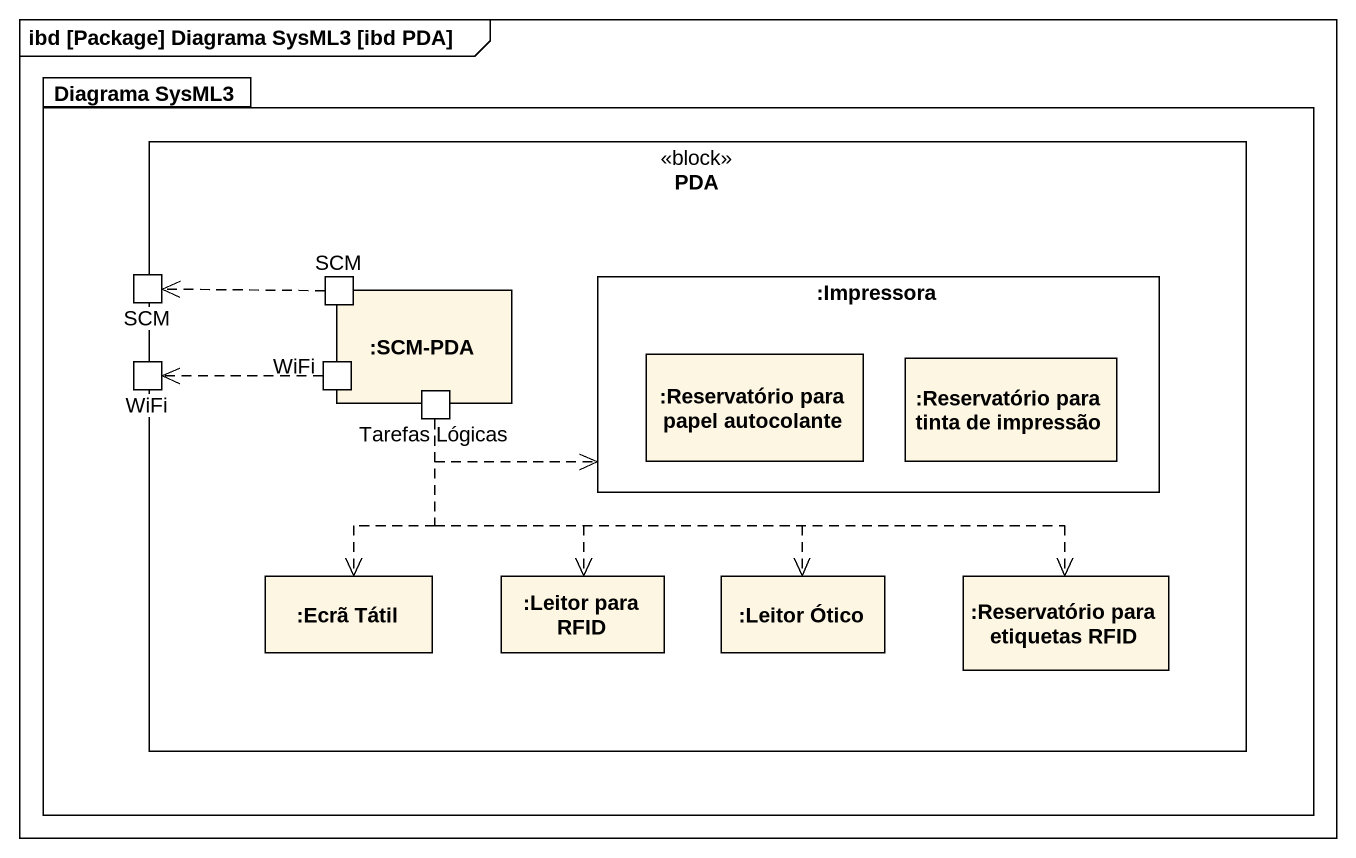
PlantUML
@startuml
mainframe ibd [Package] Diagrama SysML3 [ibd PDA]
package "Diagrama SysML3" as Diagrama_SysML3 {
  rectangle PDA <<block>> {
    port SCM
    rectangle ":SCM-PDA" as SCM_PDA {
      port "SCM" as SCM_2
      port "WiFi" as WiFi_2
      port "Tarefas Lógicas" as Tarefas_Lógicas
    }
    rectangle ":Impressora" as Impressora {
      rectangle ":Reservatório para papel autocolante" as Reservatório_para_papel
      rectangle ":Reservatório para tinta de impressão" as Reservatório_para_tinta_de
    }
    port WiFi
    rectangle ":Ecrã Tátil" as Ecrã_Tátil
    rectangle ":Leitor para RFID" as Leitor_para_RFID
    rectangle ":Leitor Ótico" as Leitor_Ótico
    rectangle ":Reservatório para etiquetas RFID" as Reservatório_para_etiquetas
  }
}
SCM_2 .left.> SCM
WiFi_2 .left.> WiFi
Tarefas_Lógicas .right.> Impressora
Tarefas_Lógicas ..> Ecrã_Tátil
Tarefas_Lógicas ..> Leitor_para_RFID
Tarefas_Lógicas .right.> Leitor_Ótico
Tarefas_Lógicas .right.> Reservatório_para_etiquetas
@enduml
